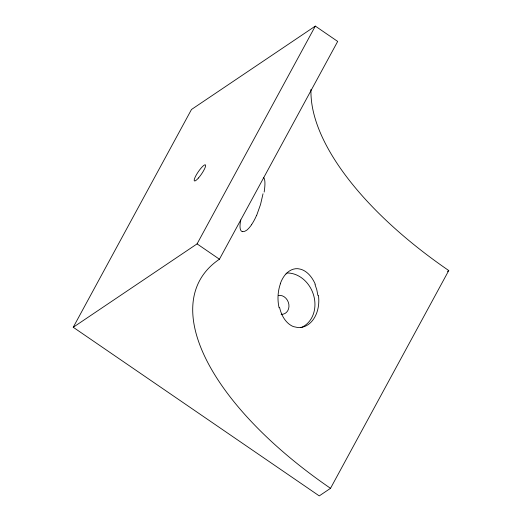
<?xml version="1.0" encoding="UTF-8"?>
<svg xmlns="http://www.w3.org/2000/svg" width="522" height="522" viewBox="0 0 522 522"><rect width="100%" height="100%" fill="white"/><g stroke="black" fill="none" stroke-linecap="round" stroke-linejoin="round"><path stroke-width="0.78" d="M263.023 193.773L260.543 204.474L256.615 215.514M280.379 283.831C277.724 291.485 277.28 299.902 279.087 307.797M73.237 327.268L191.483 109.49L315.321 26.1L337.682 41.427L219.436 259.212A276.908 123.557 28.5 0 0 330.517 488.318L319.255 495.9L73.237 327.268L197.075 243.878L315.321 26.1M330.517 488.318L448.763 270.54A276.908 123.557 28.5 0 1 310.995 89.36M251.604 224.741C249.327 227.683 246.606 231.794 242.436 231.696M285.997 273.991C289.39 270.024 294.923 267.603 300.098 269.098A32.573 20.502 85.7 0 1 315.262 284.203M447.439 271.427L448.763 270.54M300.587 327.359L297.442 327.464L293.344 326.589A32.501 22.837 -82.5 0 1 279.609 307.51M197.075 243.878L219.436 259.212M315.007 284.464L316.802 289.782L317.891 295.485M278.435 295.445A9.69 8.117 68.6 0 1 288.868 304.437A9.69 8.117 68.6 0 1 281.136 314.322M286.898 272.986A28.658 24.005 68.6 0 1 313.813 295.909A28.658 24.005 68.6 0 1 301.514 327.424M242.456 231.651A32.338 8.652 -63.3 0 1 240.786 219.971M256.556 215.423A25.643 8.3 -71.3 0 1 251.604 224.577M263.551 177.506A32.338 6.682 -72.9 0 1 264.152 192.083M318.427 295.38A28.103 20.645 85.8 0 1 300.594 327.464M280.281 283.753A25.682 15.601 -84 0 1 285.958 273.88M198.464 177.995A9.735 1.977 -55.6 0 0 205.44 164.887A9.735 1.977 -55.6 0 0 195.822 175.803A9.735 1.977 -55.6 0 0 198.464 177.995"/></g></svg>
